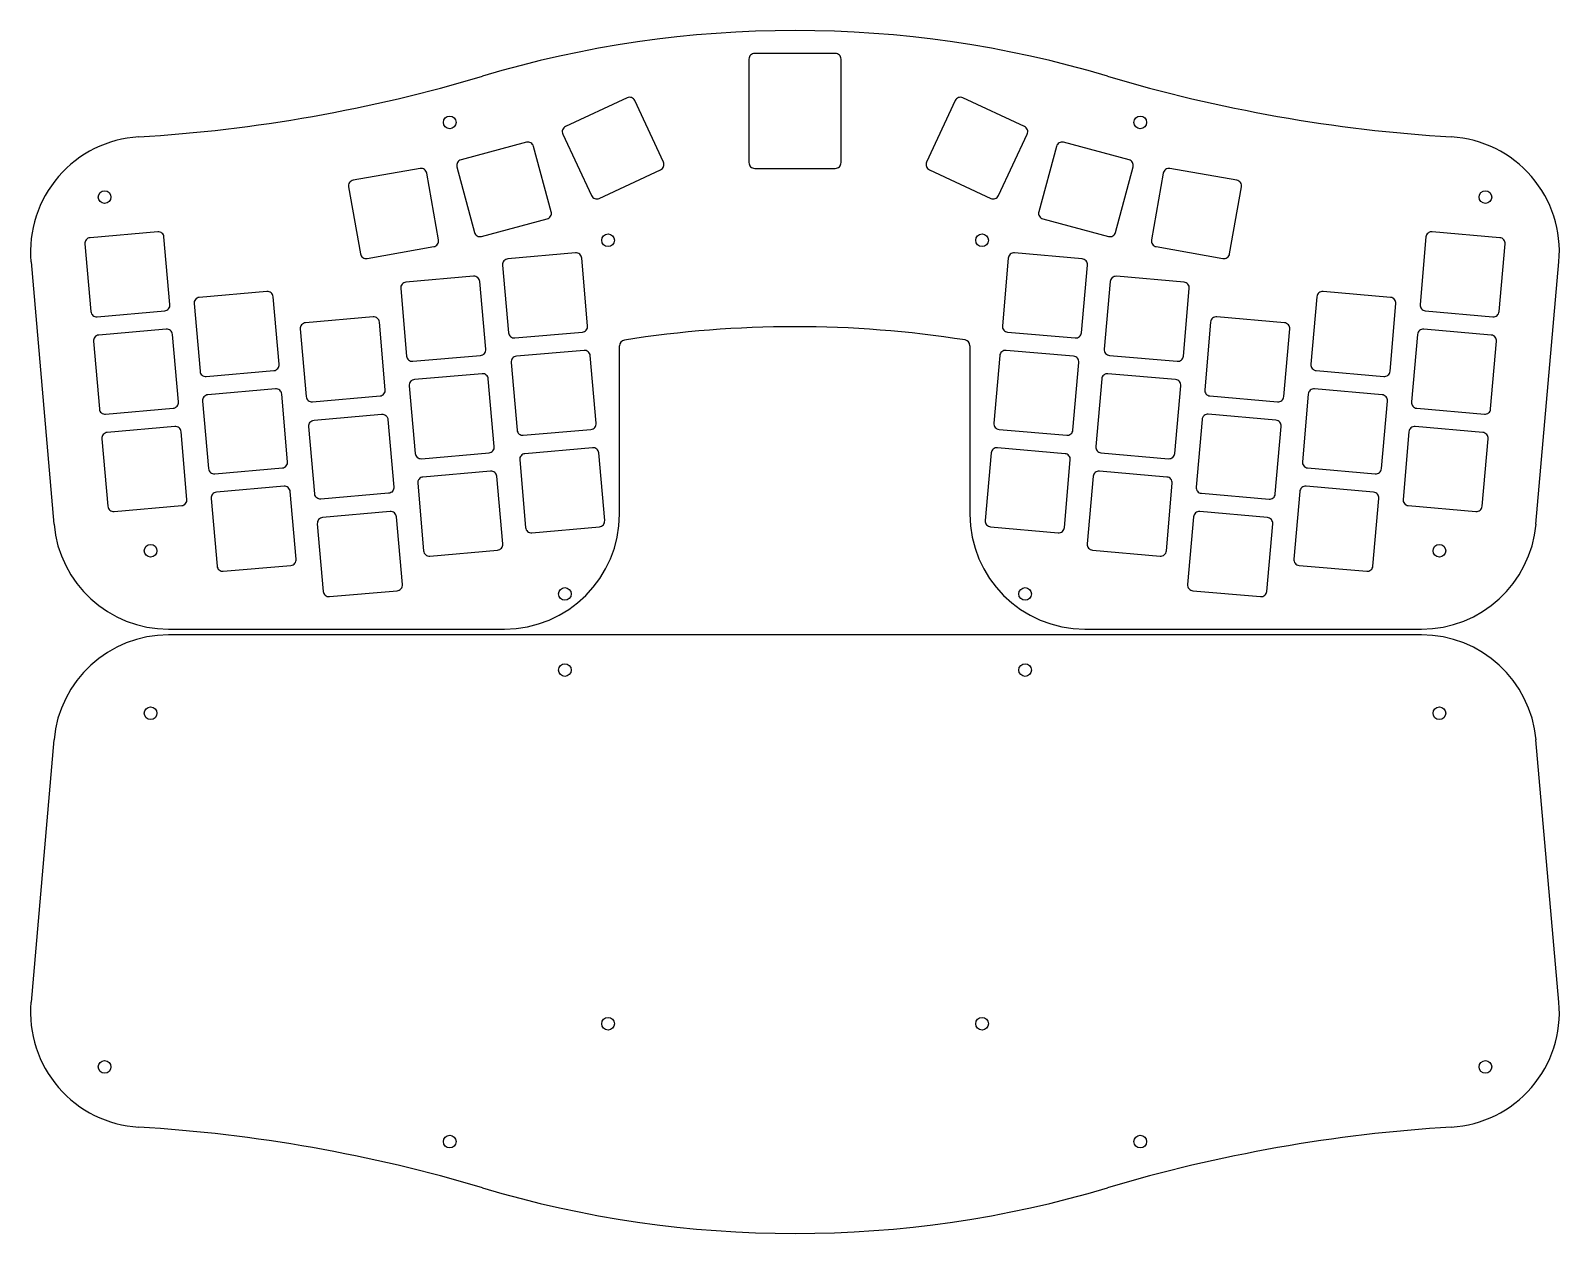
# Model space of a CAD drawing. Header units: millimetres. Extents: x 1 to 267, y 2 to 211.
import ezdxf

# ---------------------------------------------------------------- set-up
doc = ezdxf.new("R2010")
doc.units = ezdxf.units.MM
doc.layers.get('0').update_dxf_attribs({"linetype": 'CONTINUOUS'})

msp = doc.modelspace()

# ---------------------------------------------------------------- linework, layer by layer
for p, q in [((1.28, 170.49), (5.27, 124.86)), ((262.84, 124.86), (266.84, 170.49)), ((103.56, 126.6), (103.56, 155.87)), ((164.46, 155.89), (164.46, 126.6)), ((25.2, 106.6), (83.56, 106.6)), ((184.46, 106.6), (242.92, 106.6)), ((242.92, 105.6), (25.2, 105.6)), ((5.27, 87.34), (1.28, 41.71)), ((266.84, 41.71), (262.84, 87.34))]:
    msp.add_line(p, q)
for points in [[(142.06, 187.72), (142.06, 205.72, 0.414214), (141.06, 206.72), (127.06, 206.72, 0.414214), (126.06, 205.72), (126.06, 187.72, 0.414214), (127.06, 186.72), (141.06, 186.72, 0.414214)], [(93.7, 192.68), (98.68, 181.98, 0.414214), (100.01, 181.5), (110.71, 186.49, 0.414214), (111.19, 187.82), (106.2, 198.51, 0.414214), (104.87, 198.99), (94.18, 194.01, 0.414214)], [(161.91, 198.51), (156.93, 187.82, 0.414214), (157.41, 186.49), (168.11, 181.5, 0.414214), (169.43, 181.98), (174.42, 192.68, 0.414214), (173.94, 194.01), (163.24, 198.99, 0.414214)], [(75.3, 186.98), (78.36, 175.58, 0.414214), (79.58, 174.88), (90.98, 177.93, 0.414214), (91.69, 179.16), (88.63, 190.55, 0.414214), (87.41, 191.26), (76.01, 188.21, 0.414214)], [(179.48, 190.55), (176.43, 179.16, 0.414214), (177.14, 177.93), (188.53, 174.88, 0.414214), (189.76, 175.58), (192.81, 186.98, 0.414214), (192.11, 188.21), (180.71, 191.26, 0.414214)], [(56.47, 183.49), (58.52, 171.87, 0.414214), (59.68, 171.06), (71.3, 173.11, 0.414214), (72.11, 174.27), (70.06, 185.89, 0.414214), (68.9, 186.7), (57.28, 184.65, 0.414214)], [(198.06, 185.89), (196.01, 174.27, 0.414214), (196.82, 173.11), (208.44, 171.06, 0.414214), (209.6, 171.87), (211.65, 183.49, 0.414214), (210.84, 184.65), (199.22, 186.7, 0.414214)], [(10.65, 173.58), (11.67, 161.83, 0.414214), (12.76, 160.92), (24.51, 161.95, 0.414214), (25.42, 163.03), (24.39, 174.79, 0.414214), (23.31, 175.7), (11.55, 174.67, 0.414214)], [(243.72, 174.79), (242.7, 163.03, 0.414214), (243.6, 161.95), (255.36, 160.92, 0.414214), (256.44, 161.83), (257.47, 173.58, 0.414214), (256.56, 174.67), (244.81, 175.7, 0.414214)], [(83.24, 169.9), (84.27, 158.14, 0.414214), (85.35, 157.23), (97.11, 158.26, 0.414214), (98.02, 159.34), (96.99, 171.1, 0.414214), (95.91, 172.01), (84.15, 170.98, 0.414214)], [(171.13, 171.1), (170.1, 159.34, 0.414214), (171.01, 158.26), (182.76, 157.23, 0.414214), (183.85, 158.14), (184.87, 169.9, 0.414214), (183.96, 170.98), (172.21, 172.01, 0.414214)], [(65.53, 165.84), (66.56, 154.08, 0.414214), (67.64, 153.17), (79.4, 154.2, 0.414214), (80.31, 155.29), (79.28, 167.04, 0.414214), (78.19, 167.95), (66.44, 166.92, 0.414214)], [(188.84, 167.04), (187.81, 155.29, 0.414214), (188.72, 154.2), (200.48, 153.17, 0.414214), (201.56, 154.08), (202.59, 165.84, 0.414214), (201.68, 166.92), (189.92, 167.95, 0.414214)], [(44.4, 152.65), (43.37, 164.4, 0.414214), (42.29, 165.31), (30.53, 164.28, 0.414214), (29.62, 163.2), (30.65, 151.44, 0.414214), (31.73, 150.53), (43.49, 151.56, 0.414214)], [(224.75, 164.4), (223.72, 152.65, 0.414214), (224.63, 151.56), (236.38, 150.53, 0.414214), (237.47, 151.44), (238.49, 163.2, 0.414214), (237.58, 164.28), (225.83, 165.31, 0.414214)], [(62.85, 148.24), (61.82, 159.99, 0.414214), (60.74, 160.9), (48.99, 159.87, 0.414214), (48.08, 158.79), (49.11, 147.03, 0.414214), (50.19, 146.13), (61.94, 147.15, 0.414214)], [(206.29, 159.99), (205.26, 148.24, 0.414214), (206.17, 147.15), (217.93, 146.13, 0.414214), (219.01, 147.03), (220.04, 158.79, 0.414214), (219.13, 159.87), (207.38, 160.9, 0.414214)], [(26.9, 146.1), (25.87, 157.85, 0.414214), (24.79, 158.76), (13.04, 157.73, 0.414214), (12.13, 156.65), (13.16, 144.89, 0.414214), (14.24, 143.98), (25.99, 145.01, 0.414214)], [(242.24, 157.85), (241.21, 146.1, 0.414214), (242.12, 145.01), (253.88, 143.98, 0.414214), (254.96, 144.89), (255.99, 156.65, 0.414214), (255.08, 157.73), (243.33, 158.76, 0.414214)], [(97.39, 155.07), (85.63, 154.05, 0.414214), (84.72, 152.96), (85.75, 141.21, 0.414214), (86.84, 140.3), (98.59, 141.33, 0.414214), (99.5, 142.41), (98.47, 154.16, 0.414214)], [(182.36, 141.21), (183.39, 152.96, 0.414214), (182.48, 154.05), (170.73, 155.07, 0.414214), (169.64, 154.16), (168.62, 142.41, 0.414214), (169.53, 141.33), (181.28, 140.3, 0.414214)], [(79.68, 151.01), (67.92, 149.99, 0.414214), (67.01, 148.9), (68.04, 137.15, 0.414214), (69.12, 136.24), (80.88, 137.27, 0.414214), (81.79, 138.35), (80.76, 150.11, 0.414214)], [(200.2, 149.99), (188.44, 151.01, 0.414214), (187.36, 150.11), (186.33, 138.35, 0.414214), (187.24, 137.27), (198.99, 136.24, 0.414214), (200.08, 137.15), (201.11, 148.9, 0.414214)], [(31.1, 146.26), (32.13, 134.51, 0.414214), (33.22, 133.6), (44.97, 134.63, 0.414214), (45.88, 135.71), (44.85, 147.47, 0.414214), (43.77, 148.37), (32.01, 147.35, 0.414214)], [(223.26, 147.47), (222.24, 135.71, 0.414214), (223.15, 134.63), (234.9, 133.6, 0.414214), (235.98, 134.51), (237.01, 146.26, 0.414214), (236.1, 147.35), (224.35, 148.37, 0.414214)], [(49.56, 141.85, -0.414214), (50.47, 142.94), (62.22, 143.97, -0.414214), (63.31, 143.06), (64.33, 131.3, -0.414214), (63.43, 130.22), (51.67, 129.19, -0.414214), (50.59, 130.1)], [(217.65, 142.94), (205.89, 143.97, 0.414214), (204.81, 143.06), (203.78, 131.3, 0.414214), (204.69, 130.22), (216.45, 129.19, 0.414214), (217.53, 130.1), (218.56, 141.85, 0.414214)], [(13.61, 139.71), (14.64, 127.96, 0.414214), (15.72, 127.05), (27.48, 128.08, 0.414214), (28.38, 129.16), (27.36, 140.92, 0.414214), (26.27, 141.83), (14.52, 140.8, 0.414214)], [(253.48, 127.96), (254.51, 139.71, 0.414214), (253.6, 140.8), (241.84, 141.83, 0.414214), (240.76, 140.92), (239.73, 129.16, 0.414214), (240.64, 128.08), (252.4, 127.05, 0.414214)], [(86.21, 136.03), (87.23, 124.27, 0.414214), (88.32, 123.36), (100.07, 124.39, 0.414214), (100.98, 125.47), (99.95, 137.23, 0.414214), (98.87, 138.14), (87.12, 137.11, 0.414214)], [(168.16, 137.23), (167.13, 125.47, 0.414214), (168.04, 124.39), (179.8, 123.36, 0.414214), (180.88, 124.27), (181.91, 136.03, 0.414214), (181, 137.11), (169.25, 138.14, 0.414214)], [(68.49, 131.97), (69.52, 120.21, 0.414214), (70.6, 119.3), (82.36, 120.33, 0.414214), (83.27, 121.41), (82.24, 133.17, 0.414214), (81.16, 134.08), (69.4, 133.05, 0.414214)], [(185.88, 133.17), (184.85, 121.41, 0.414214), (185.76, 120.33), (197.51, 119.3, 0.414214), (198.6, 120.21), (199.62, 131.97, 0.414214), (198.71, 133.05), (186.96, 134.08, 0.414214)], [(32.59, 129.33), (33.61, 117.57, 0.414214), (34.7, 116.66), (46.45, 117.69, 0.414214), (47.36, 118.78), (46.33, 130.53, 0.414214), (45.25, 131.44), (33.5, 130.41, 0.414214)], [(221.78, 130.53), (220.75, 118.78, 0.414214), (221.66, 117.69), (233.42, 116.66, 0.414214), (234.5, 117.57), (235.53, 129.33, 0.414214), (234.62, 130.41), (222.87, 131.44, 0.414214)], [(51.04, 124.92), (52.07, 113.16, 0.414214), (53.15, 112.26), (64.91, 113.28, 0.414214), (65.82, 114.37), (64.79, 126.12, 0.414214), (63.7, 127.03), (51.95, 126, 0.414214)], [(203.33, 126.12), (202.3, 114.37, 0.414214), (203.21, 113.28), (214.96, 112.26, 0.414214), (216.05, 113.16), (217.08, 124.92, 0.414214), (216.17, 126), (204.41, 127.03, 0.414214)]]:
    msp.add_lwpolyline(points, format="xyb", close=True)
for centre in [(74.06, 194.72), (194.06, 194.72), (14.06, 181.72), (254.06, 181.72), (101.56, 174.22), (166.56, 174.22), (22.06, 120.22), (246.06, 120.22), (94.06, 112.72), (174.06, 112.72), (94.06, 99.48), (174.06, 99.48), (22.06, 91.98), (246.06, 91.98), (101.56, 37.98), (166.56, 37.98), (14.06, 30.48), (254.06, 30.48), (74.06, 17.48), (194.06, 17.48)]:
    msp.add_circle(centre, 1.1)
for centre, radius, start, end in [((134.06, 20.69), 190, 73.3985, 106.6016), ((4.06, 456.72), 265, 273.4488, 286.6016), ((264.06, 456.72), 265, 253.3985, 266.5513), ((21.2, 172.24), 20, 93.4488, 185), ((246.91, 172.24), 20, -5.0012, 86.5513), ((104.56, 155.87), 1, 98.9797, 180), ((134.06, -30.81), 190, 81.051, 98.9797), ((163.46, 155.89), 1, 0, 81.051), ((83.56, 126.6), 20, -90, 0), ((184.46, 126.6), 20, 180, 270), ((25.2, 126.6), 20, 185, 270), ((242.92, 126.6), 20, 270, 354.9988), ((25.2, 85.6), 20, 90, 175), ((242.92, 85.6), 20, 5.0012, 90), ((21.2, 39.96), 20, 175, 266.5512), ((246.91, 39.96), 20, -86.5513, 5.0012), ((4.06, -244.52), 265, 73.3985, 86.5512), ((264.06, -244.52), 265, 93.4487, 106.6015), ((134.06, 191.51), 190, 253.3985, 286.6015)]:
    msp.add_arc(centre, radius, start, end)

doc.saveas('drawing.dxf')
